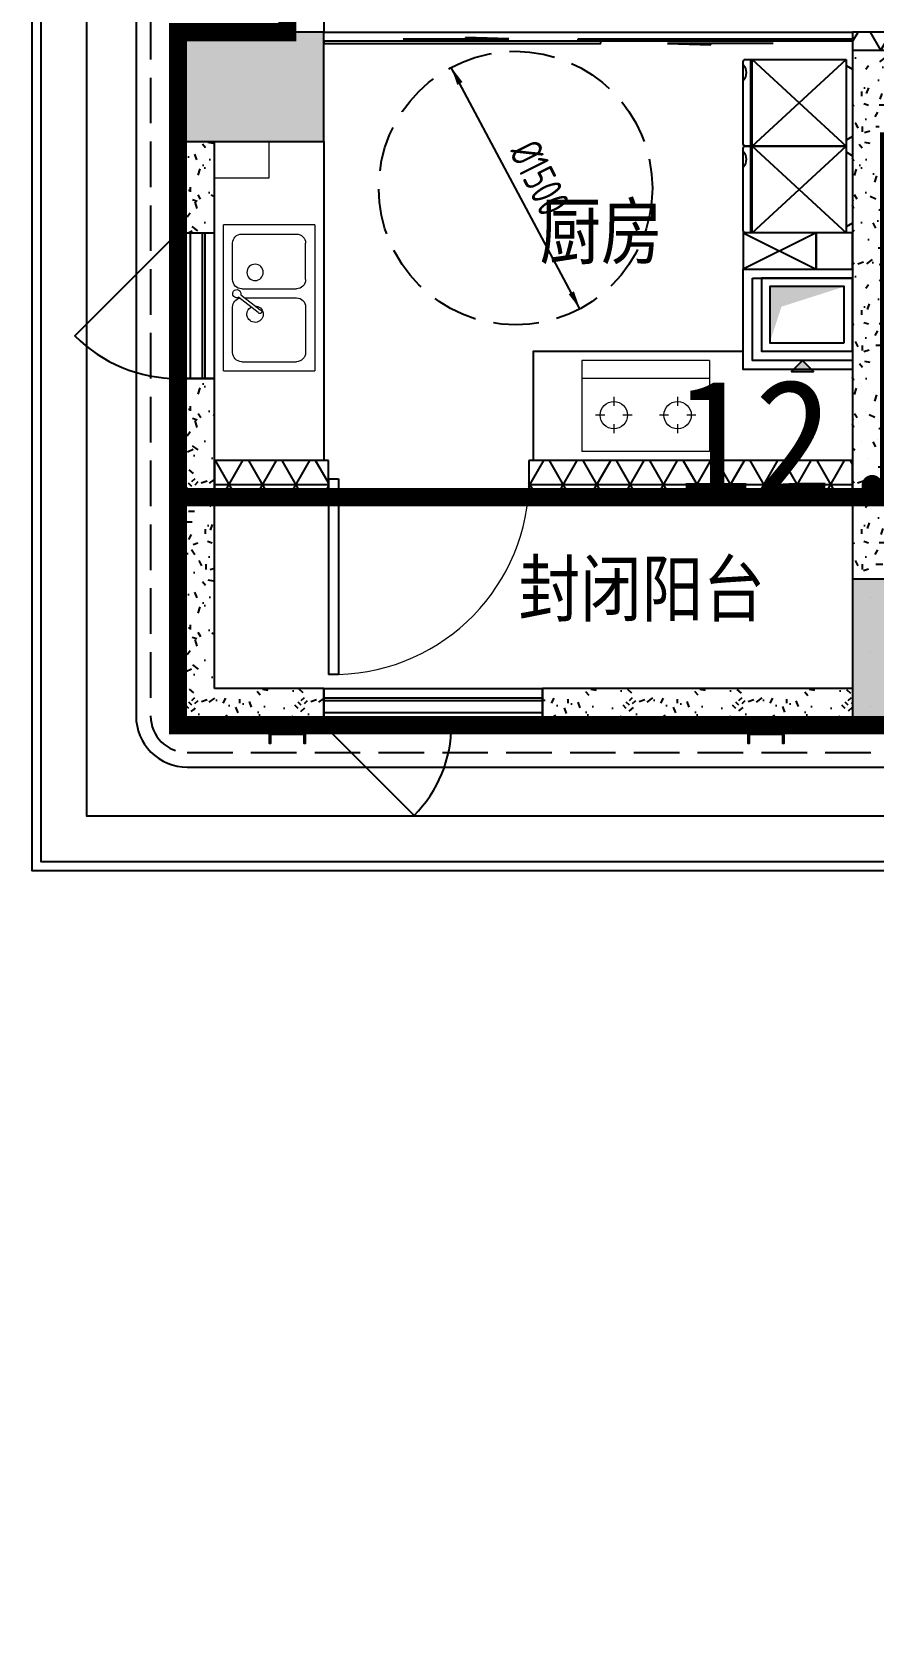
# Model space of a CAD drawing. Extents: x 512858 to 514372, y -232486 to -231710.
# Drawn here: x 513782.35 to 513786.96, y -232140.57 to -232131.77 of the extents above; entities that cross this region are included whole.
import ezdxf

# ---------------------------------------------------------------- set-up
doc = ezdxf.new("R2010")
doc.units = 0
doc.header["$LTSCALE"] = 1000
for name, pattern in [('3、6#-腰线-标准层$0$DASH', [0.35, 0.25, -0.1]), ('A1(a)户型$0$17街区_140_C户型$0$HIDDEN', [0.375, 0.25, -0.125]), ('A1(a)户型$0$__DASH', [0.35, 0.25, -0.1]), ('A1(a)户型$0$CACHE2', [0.1875, 0.125, -0.0625]), ('A1(a)户型$0$DASH', [0.35, 0.25, -0.1]), ('DASH', [0.35, 0.25, -0.1])]:
    doc.linetypes.add(name, pattern=pattern)
doc.layers.get('0').update_dxf_attribs({"color": 252})
for name, color, linetype in [('$面积结果', 7, 'Continuous'), ('3、6#-腰线-标准层$0$板边线', 252, 'Continuous'), ('6#-造型-1F（实施版）金属型材-METAL-S', 253, 'Continuous'), ('6#-造型-深灰色铝合金百叶', 252, 'Continuous'), ('A-ANNO-100-TXT', 252, 'Continuous'), ('A-METAL-E', 253, 'Continuous'), ('A1(a)户型$0$$0$AA-排烟道', 252, 'Continuous'), ('A1(a)户型$0$A-ANNO-20-DIM', 252, 'Continuous'), ('A1(a)户型$0$A-DOOR', 252, 'Continuous'), ('A1(a)户型$0$A-HOLE-E', 252, 'Continuous'), ('A1(a)户型$0$A-METAL-E', 252, 'Continuous'), ('A1(a)户型$0$A-PART-S', 252, 'Continuous'), ('A1(a)户型$0$A-PATT-COLU', 252, 'Continuous'), ('A1(a)户型$0$A-STR-CONC-C', 252, 'Continuous'), ('A1(a)户型$0$A-STR-CONC-E', 252, 'Continuous'), ('A1(a)户型$0$A-STR-CONC-H', 252, 'A1(a)户型$0$CACHE2'), ('A1(a)户型$0$A-WALL-S', 252, 'Continuous'), ('A1(a)户型$0$A-WINDOW', 252, 'Continuous'), ('A1(a)户型$0$AE-EQPM-KICH', 252, 'Continuous'), ('A1(a)户型$0$FURN', 252, 'Continuous'), ('A1(a)户型$0$ICDA方案_活动家具', 252, 'Continuous'), ('A1(a)户型$0$WALL', 252, 'Continuous'), ('PUB_HATCH', 252, 'Continuous'), ('看线', 253, 'Continuous')]:
    doc.layers.add(name, color=color, linetype=linetype)
for name, color, linetype, lineweight in [('A1(a)户型$0$AE-FURN-MOVE', 252, 'Continuous', 20), ('面积-计容-住宅-0.5', 1, 'Continuous', 0), ('面积-计容-住宅-1', 1, 'Continuous', 0)]:
    doc.layers.add(name, color=color, linetype=linetype, lineweight=lineweight)
doc.styles.add('A1(a)户型$0$STANDARD', font='GBENOR', dxfattribs={"bigfont": 'GBCBIG'})
doc.styles.add('dw', font='simhei.ttf')
doc.styles.add('TYDG_02', font='TSSDENG.shx', dxfattribs={"width": 0.8, "bigfont": 'hztxt.shx'})
pattern_1 = [(0, (0, 0), (0, 158.75), []), (60, (0, 0), (-137.4815328507796, 79.37500000000001), []), (120, (0, 0), (-137.4815328507796, -79.37499999999996), [])]
pattern_2 = [(0, (177, -183), (300, 600), [0, -600]), (0, (-174, -264), (300, 600), [0, -600]), (0, (21, -270), (300, 600), [0, -600]), (0, (234, -93), (300, 600), [0, -600]), (0, (-15, -300), (300, 600), [0, -600]), (0, (294, 285), (300, 600), [0, -600]), (0, (111, 237), (300, 600), [0, -600]), (0, (207, 162), (300, 600), [0, -600]), (0, (-282, 150), (300, 600), [0, -600]), (0, (12, 123), (300, 600), [0, -600]), (0, (-102, -30), (300, 600), [0, -600]), (0, (-96, -255), (300, 600), [0, -600]), (0, (129, -279), (300, 600), [0, -600]), (0, (294, -15), (300, 600), [0, -600]), (0, (-267, -108), (300, 600), [0, -600]), (0, (-216, -6), (300, 600), [0, -600]), (0, (18, -48), (300, 600), [0, -600]), (0, (-66, -135), (300, 600), [0, -600]), (0, (-114, 63), (300, 600), [0, -600]), (0, (-39, 288), (300, 600), [0, -600]), (0, (-243, -234), (300, 600), [0, -600]), (0, (87, 165), (300, 600), [0, -600]), (0, (-192, 174), (300, 600), [0, -600]), (0, (-240, 252), (300, 600), [0, -600]), (130.601294, (257.142858, 97.142856), (-1499.999983430985, 1800.000007869767), [26.341554, -11037.111]), (18.4349488, (214.285716, 108.571428), (1499.99999446807, 599.9999955732223), [27.10524, -3767.6279]), (90, (214.285716, 82.857144), (300.0000000000001, 600), [25.714284, -1174.28565]), (161.565051, (240, 74.285712), (-1500.000007552608, 599.9999552724113), [27.10524, -3767.6279]), (53.1301023, (240, 74.285712), (300.0000005671201, 599.9999997164399), [28.57143, -2971.4285]), (135, (262.857144, -231.42852), (-300.0000362661431, 599.9999593952012), [24.24366, -1672.8126]), (45, (228.571428, -231.42852), (299.999998082377, 599.9999975789675), [24.24366, -1672.8126]), (135, (245.714286, -248.57142), (-300.0000362661431, 599.9999593952012), [24.24366, -1672.8126]), (45, (245.714286, -248.57142), (299.999998082377, 599.9999975789675), [24.24366, -1672.8126]), (116.565051, (-25.71426, 171.428574), (-5.21929867325e-05, 1199.999967353521), [31.943826, -638.8765000000001]), (180, (-39.99995999999999, 199.999998), (-299.9999999999999, 600), [34.285716, -565.71425]), (63.43494880000001, (-88.57139999999998, 171.428574), (2.7161453531e-06, 1199.999994186336), [31.943826, -638.8765000000001]), (116.565051, (-74.2857, 142.857144), (-5.21929867325e-05, 1199.999967353521), [31.943826, -638.8765000000001]), (0, (-74.2857, 142.857144), (300, 600), [34.285716, -565.71425]), (63.43494880000001, (-39.99995999999999, 142.857144), (2.7161453531e-06, 1199.999994186336), [31.943826, -638.8765000000001]), (107.102728, (199.999998, -31.42854000000001), (-899.9999655924546, 3000.000004840143), [38.861346, -16282.9025]), (143.972626, (188.571426, 5.714286), (-5699.99992773809, 4199.999995246334), [38.861346, -8122.02]), (180, (157.142856, 28.57143), (-299.9999999999999, 600), [37.142856, -562.8571]), (36.02737329999999, (88.57142999999999, 5.714286), (5699.999957876589, 4199.999954722195), [38.861346, -8122.02]), (71.56505109999999, (77.142858, -28.5714), (900.0000046203285, 2999.99999483479), [36.140316, -3758.5928]), (107.102728, (88.57142999999999, -65.71428), (-899.9999655924546, 3000.000004840143), [38.861346, -16282.9025]), (143.972626, (120, -88.57139999999998), (-5699.99992773809, 4199.999995246334), [38.861346, -8122.02]), (0, (120, -88.57139999999998), (300, 600), [37.142856, -562.8571]), (36.02737329999999, (157.142856, -88.57139999999998), (5699.999957876589, 4199.999954722195), [38.861346, -8122.02]), (71.56505109999999, (188.571426, -65.71428), (900.0000046203285, 2999.99999483479), [36.140316, -3758.5928]), (150.255118, (205.714284, 248.571426), (-900.0000021301363, 599.9999925650195), [23.03502, -4814.319600000001]), (90, (185.714286, 237.14286), (300.0000000000001, 600), [22.857144, -1177.14275]), (29.7448813, (185.714286, 237.14286), (900.0000005300184, 599.9999971978212), [23.03502, -4814.319600000001]), (116.565051, (65.714286, -177.14286), (-5.21929867325e-05, 1199.999967353521), [31.943826, -638.8765000000001]), (168.690067, (51.428574, -148.5714), (-2700.000002003099, 599.9999849441089), [29.137254, -6089.685500000001]), (41.18592510000001, (0, -162.8571), (7499.999954558658, 6599.999942288418), [30.371844, -12725.802]), (90, (0, -191.42856), (300.0000000000001, 600), [28.57143, -1171.4285]), (138.814074, (22.857144, -211.42854), (-7499.999866690215, 6600.000042036299), [30.371844, -12725.802]), (16.6992442, (22.857144, -211.42854), (9899.99992551639, 2999.999968578065), [29.82945, -12498.5375]), (60.94539590000002, (51.428574, -202.85712), (299.9999992038756, 599.9999946927048), [29.416086, -12325.3395]), (109.983106, (-185.71428, 74.285712), (-1500.00000564993, 4199.999988885022), [33.44200199999999, -14012.1975]), (155.556045, (-197.14284, 105.714288), (-3900.000014866057, 1799.999962602966), [34.522986, -14465.1315]), (24.4439547, (-259.99998, 105.714288), (3900.000001945477, 1799.999991342401), [34.522986, -14465.1315]), (70.0168934, (-271.42854, 74.285712), (1500.000004522143, 4199.999989580724), [33.442002, -14012.1975]), (109.983106, (-259.99998, 42.857142), (-1500.00000564993, 4199.999988885022), [33.44200199999999, -14012.1975]), (160.016893, (-228.57138, 31.42857), (-1500.00000088163, 599.9999726666744), [33.442002, -6989.377500000001]), (19.9831065, (-228.57138, 31.42857), (1499.999991764409, 599.9999990480279), [33.442002, -6989.377500000001]), (70.0168934, (-197.14284, 42.857142), (1500.000004522143, 4199.999989580724), [33.442002, -14012.1975]), (122.005383, (37.142856, 19.999998), (-300.00004026147, 599.9999693707862), [26.954232, -5633.434]), (18.4349488, (-2.85714, 34.285716), (1499.99999446807, 599.9999955732223), [27.10524, -3767.6279]), (90, (-2.85714, 8.571426), (300.0000000000001, 600), [25.714284, -1174.28565]), (161.565051, (22.857144, 0), (-1500.000007552608, 599.9999552724113), [27.10524, -3767.6279]), (54.46232220000002, (22.857144, 0), (2099.999996957259, 2999.999995506066), [24.57807, -10298.2115]), (116.565051, (-137.14284, -125.71428), (-5.21929867325e-05, 1199.999967353521), [31.943826, -638.8765000000001]), (180, (-151.42854, -97.14282), (-299.9999999999999, 600), [31.42857, -568.5714]), (59.03624339999999, (-199.99998, -125.71428), (300.0000009765315, 599.9999970877775), [33.31972799999999, -6963.821999999998]), (120.963756, (-182.85714, -154.28568), (-300.0000409979644, 599.9999724465997), [33.319728, -6963.821999999999]), (0, (-182.85714, -154.28568), (300, 600), [31.42857, -568.5714]), (63.43494880000001, (-151.42854, -154.28568), (2.7161453531e-06, 1199.999994186336), [31.943826, -638.8765000000001])]

# ---------------------------------------------------------------- blocks, each defined once
blk = doc.blocks.new('2新86A1(a)户型$0$$0$SFEFFSEFSEFESFS')
at = {"layer": 'A1(a)户型$0$$0$AA-排烟道'}
blk.add_hatch(color=254, dxfattribs=at).paths.add_polyline_path([(220387.3591891691, 75509.15239804509), (220326.593657963, 75569.92856293294), (220326.5830299003, 75448.45109109784)])
at = {"layer": 'A1(a)户型$0$$0$AA-排烟道', "color": 254}
for points in [[(220437.3913376973, 75234.6281067539), (220837.3913376973, 75234.62810675325), (220837.3913376973, 75734.62810675314), (220437.3913376974, 75734.62810675384)], [(220482.9453898096, 75280.18215886582), (220791.837285585, 75280.18215886547), (220791.8372855843, 75689.07405464098), (220482.9453898096, 75689.07405464162)]]:
    blk.add_lwpolyline(points, close=True, dxfattribs=at)
blk.add_lwpolyline([(220387.3270798488, 75509.1845129843), (220326.593657963, 75569.92856293259), (220326.5830299003, 75448.45109109819), (220387.3913376973, 75509.18450697916)], dxfattribs=at)
blk.add_solid([(220482.9453898096, 75689.07405464162), (220681.6026065135, 75624.72769259641), (220791.8372855843, 75689.07405464098), (220791.837285585, 75280.18215886547)], dxfattribs=at)
at = {"layer": 'A1(a)户型$0$A-HOLE-E', "ltscale": 0.5}
blk.add_lwpolyline([(220837.3913376973, 75784.18450697878), (220837.3913376973, 75234.18450697896), (220387.3913376973, 75234.18450697925), (220387.3913376973, 75784.18450697907)], close=True, dxfattribs=at)
blk = doc.blocks.new('2新110A1(a)户型$0$A$C4DE61101')
at = {"color": 8, "linetype": 'A1(a)户型$0$__DASH'}
blk.add_circle((0, 0), 750, dxfattribs=at)
at = {"layer": 'A1(a)户型$0$A-ANNO-20-DIM', "color": 8}
for points in [[(-305.5454061355485, 573.7089896362668, 33, 0, 0), (-352.5523916948623, 661.971911118766, 0, 0, 0)], [(305.5454061355485, -573.7089896362668, 33, 0, 0), (352.5523916948623, -661.971911118766, 0, 0, 0)]]:
    blk.add_lwpolyline(points, format="xyseb", dxfattribs=at)
blk.add_lwpolyline([(352.5523916948623, -661.971911118766), (-352.5523916948623, 661.971911118766)], dxfattribs=at)
at = {"layer": 'A1(a)户型$0$A-ANNO-20-DIM', "color": 8, "style": 'A1(a)户型$0$STANDARD', "width": 0.8}
blk.add_text('%%c1500', height=175, rotation=296.565051177078, dxfattribs=at).set_placement((-38.88867210098056, 201.6577802893922))
blk = doc.blocks.new('2新102A1(a)户型$0$6986586658665A-Kitchen-4')
at = {"layer": 'A1(a)户型$0$AE-FURN-MOVE'}
for p, q in [((-400, -500.0000000101863), (-400, 0)), ((400, 0), (-400, 0)), ((400, 0), (400, -500.0000000101863)), ((-100.0000000480213, -50.00000000101863), (-300.0000000160071, -50.00000000101863)), ((-3.522882069286425, -84.40748552270816), (79.15078572038328, -190.8744352256472)), ((300.0000000160071, -50.00000000101863), (50.00000005605398, -50.00000000101863)), ((-350.0000000079744, -100.0000000020373), (-350.0000000079744, -400.0000000081491)), ((-50.00000005605398, -100.0000000020373), (-50.00000005605398, -400.0000000081491)), ((-16.16021936241305, -94.22062498438754), (66.51344842725666, -200.6875746872684)), ((6.4028427e-08, -115.0317165308807), (6.4028427e-08, -400.0000000081491)), ((350.0000000079744, -100.0000000020373), (350.0000000079744, -400.0000000081491)), ((-400, -500.0000000101863), (400, -500.0000000101863)), ((-100.0000000480213, -450.0000000091677), (-300.0000000160071, -450.0000000091677)), ((50.00000005605398, -450.0000000091677), (300.0000000160071, -450.0000000091677))]:
    blk.add_line(p, q, dxfattribs=at)
for centre, major_axis, ratio, start_param, end_param in [((-300.0000000160071, -100.0000000020373), (0.02955599896462388, 49.99999126544713), 0.999999999819556, 0.0005911200138122, 1.571387446808496), ((-100.0000000480213, -100.0000000020373), (-0.02954523080686075, 49.99999127181126), 0.999999999819556, 4.711798075734284, 6.282594402528967), ((-22.7395369480364, -72.7040597354353), (-0.209155581188218, 22.49902784483598), 0.9999999998182078, 4.156063830105698, 9.712232344458295), ((50.00000005605398, -100.0000000020373), (-0.01012075331876705, 49.99999897672213), 0.9999999998196057, -0.00020241506779, 1.373205801630371), ((300.0000000160071, -100.0000000020373), (-0.02954523080686075, 49.99999127181126), 0.999999999819556, 4.711798075734284, 6.282594402528967), ((-139.5330069417832, -173.1024009836547), (-0.04486048633698627, 44.99997764020861), 0.9999999998196368, 4.711392080523391, 10.99457738770298), ((89.5330069498159, -173.1024009836547), (0.07763145668451343, 44.99993303820141), 0.9999999998188192, 1.556656519766882, 7.38352212834241), ((76.51903084368678, -200.5290036044607), (0.02085076885390745, 10.00681715436655), 0.9999999998187115, 1.588726914668297, 6.019143134513568), ((-300.0000000160071, -400.0000000081491), (-0.02954523080686075, 49.99999127181126), 0.999999999819556, 1.570205422144491, 3.141001748939174), ((-100.0000000480213, -400.0000000081491), (0.02955599896462388, 49.99999126544713), 0.999999999819556, 3.142183773603605, 4.712980100398289), ((50.00000005605398, -400.0000000081491), (-0.02954523080686075, 49.99999127181126), 0.999999999819556, 1.570205422144491, 3.141001748939174), ((300.0000000160071, -400.0000000081491), (0.02955599896462388, 49.99999126544713), 0.999999999819556, 3.142183773603605, 4.712980100398289)]:
    blk.add_ellipse(centre, major_axis=major_axis, ratio=ratio, start_param=start_param, end_param=end_param, dxfattribs=at)
blk = doc.blocks.new('2新89A1(a)户型$0$$DorLib2D$00000114')
at = {"color": 0}
blk.add_line((0.4999999999999964, 3.6e-15), (-0.2071067811864751, 0.7071067811864857), dxfattribs=at)
blk.add_arc((0.5000000000013856, -1.1546e-12), 1.000000000001696, 135, 180, dxfattribs=at)
blk = doc.blocks.new('2新101A1(a)户型$0$6986586658665A-Kitchen-1')
at = {"layer": 'A1(a)户型$0$AE-FURN-MOVE'}
for p, q in [((-350, 0), (350, 0)), ((-350, -500), (-350, 0)), ((350, -500), (350, 0)), ((-175, -150), (-175, -100)), ((175, -150), (175, -100)), ((-275, -200), (-225, -200)), ((-175, -300), (-175, -250)), ((-125, -200), (-75, -200)), ((75, -200), (125, -200)), ((175, -300), (175, -250)), ((225, -200), (275, -200)), ((-350, -400), (350, -400)), ((-350, -500), (350, -500))]:
    blk.add_line(p, q, dxfattribs=at)
for centre in [(-175, -200), (175, -200)]:
    blk.add_circle(centre, 75, dxfattribs=at)
blk = doc.blocks.new('2新111A1(a)户型$0$A$C5B76471C')
at = {"layer": 'A1(a)户型$0$ICDA方案_活动家具'}
for p, q in [((474.9998029487979, 48.73338244204206), (474.9998029487906, 564.8297509780386)), ((474.9998029487906, 564.8297509780386), (949.9998029487979, 564.8297509780386)), ((474.9998029487979, 48.73338244204206), (949.9998029487979, 564.8297509780386)), ((949.9998029487906, 48.73338244202751), (474.9998029487906, 564.8297509780386)), ((474.9998029487906, 40.6111602195233), (474.9998029487906, 564.8297509780386)), ((507.3684949540766, 564.8297509780386), (527.6740555664364, 600.0000137668103)), ((527.6740555664364, 600.0000137668103), (897.3255502234679, 600.0000137668103)), ((897.3255502234679, 600.0000137668103), (917.6311109433809, 564.8297509780386)), ((949.9998029487979, 564.8297509780386), (949.9998029487906, 48.73338244202751)), ((949.9998029487906, 48.73338244202751), (474.9998029487979, 48.73338244204206)), ((474.9998029487906, 12.18334710039198), (474.9998029487906, 40.61116021953057)), ((474.9998029487906, 40.61116021953057), (949.9998029487979, 40.6111602195233)), ((474.9998029487906, 12.18334710039198), (474.9998029487906, 40.61116021953057)), ((937.8164696152016, 1.3766810298e-05), (487.1831362823723, 1.3766810298e-05)), ((949.9998029487979, 40.6111602195233), (949.9998029487906, 12.18334710039198))]:
    blk.add_line(p, q, dxfattribs=at)
at = {"layer": 'A1(a)户型$0$ICDA方案_活动家具', "extrusion": (-3.6556563775143e-26, 1.14794370197489e-41, -1)}
blk.add_ellipse((487.1831362823723, 12.18334710039198), major_axis=(8.614917617640454, 8.614917617640454), ratio=0.9999999999979707, start_param=2.35619449019133, end_param=3.926990816988256, dxfattribs=at)
at = {"layer": 'A1(a)户型$0$ICDA方案_活动家具', "extrusion": (-3.655656377514301e-26, -2.869859254937225e-42, -1)}
blk.add_ellipse((547.443512304686, -55.24282304267399), major_axis=(-50.18457288975691, 50.18457288975691), ratio=0.9999999999989464, start_param=0.1066804301869831, end_param=1.46411589660686, dxfattribs=at)
at = {"layer": 'A1(a)户型$0$ICDA方案_活动家具', "extrusion": (-3.6556563775143e-26, -5.739718509874451e-42, -1)}
blk.add_ellipse((937.8164696152016, 12.18334710039198), major_axis=(-8.614917617640458, 8.614917617640456), ratio=0.9999999999979707, start_param=2.35619449019133, end_param=3.926990816988256, dxfattribs=at)
blk = doc.blocks.new('2新93A1(a)户型$0$$TCHSYS$WIN2D')
for p, q in [((-0.5, 0.5), (0.5, 0.5)), ((-0.5, 0.5), (-0.4999999999999999, -0.5)), ((0.5, 0.5), (0.4999999999999998, -0.5)), ((0.5, 0.1666666666666666), (-0.5, 0.1666666666666666)), ((0.5, -0.1666666666666667), (-0.5, -0.1666666666666667)), ((-0.4999999999999999, -0.5), (0.5, -0.5))]:
    blk.add_line(p, q)
blk = doc.blocks.new('2新91A1(a)户型$0$$DorLib2D$00000131')
at = {"color": 0, "linetype": 'Continuous'}
for p, q in [((0.1499999999996362, 0.125), (0.231949047280068, 0.1972603196398666)), ((0.231949047280068, 0.1972603196398666), (0.231949047280068, 0.125)), ((-0.5, 0.125), (-0.5, 0)), ((0.0192439877228026, 0.125), (-0.5, 0.125)), ((0.0192439877228026, 0), (0.0192439877228026, 0.125)), ((0.3500000000003638, 0.125), (0.1499999999996362, 0.125)), ((-0.5, 0), (0.0192439877228026, 0)), ((-0.0239902237644856, 0), (0.5, 0)), ((-0.0239902237644856, -0.125), (-0.0239902237644856, 0)), ((0.5, 0), (0.5, -0.125)), ((-0.3500000000003638, -0.125), (-0.1499999999996362, -0.125)), ((-0.231949047280068, -0.1972603196398666), (-0.231949047280068, -0.125)), ((-0.1499999999996362, -0.125), (-0.231949047280068, -0.1972603196398666)), ((0.5, -0.125), (-0.0239902237644856, -0.125))]:
    blk.add_line(p, q, dxfattribs=at)
blk = doc.blocks.new('2新94A1(a)户型$0$$WINLIB2D$00000001')
at = {"color": 0}
for points in [[(-0.4999999999999964, 0.5000000000000142), (-0.4999999999999964, -0.4999999999999858)], [(-0.4999999999999964, 0.5000000000000142), (0.5000000000000036, 0.5000000000000142)], [(0.5000000000000036, -0.4999999999999858), (0.5000000000000036, 0.5000000000000142)], [(0.5000000000000036, 0.1666666666666714), (-0.4999999999999964, 0.1666666666666714)], [(0.5000000000000036, -0.1666666666666572), (-0.4999999999999964, -0.1666666666666572)], [(-0.4999999999999964, -0.4999999999999858), (0.5000000000000036, -0.4999999999999858)]]:
    blk.add_lwpolyline(points, dxfattribs=at)
blk = doc.blocks.new('2新154_FZH')
blk.add_lwpolyline([(-0.5, -0.5), (0.5, -0.5), (0.5, 0.5), (-0.5, 0.5)], close=True)
at = {"layer": 'PUB_HATCH'}
blk.add_solid([(-0.5, -0.5), (0.5, -0.5), (-0.5, 0.5), (0.5, 0.5)], dxfattribs=at)
blk = doc.blocks.new('2新87A1(a)户型$0$$DorLib2D$00000001')
for p, q in [((0.45, 0.9750000000000001), (0.5000000000000002, 0.9750000000000001)), ((0.45, 0), (0.45, 0.9750000000000001)), ((0.5, 0), (0.5, 0.9750000000000001)), ((0.5, 0), (0.45, 0))]:
    blk.add_line(p, q)
at = {"lineweight": 13}
blk.add_arc((0.475, 0), 0.975, 91.4692835813538, 180, dxfattribs=at)
blk = doc.blocks.new('2新85A1(a)户型')
at = {"layer": 'A1(a)户型$0$A-PATT-COLU'}
h = blk.add_hatch(dxfattribs=at)
h.set_pattern_fill('NET3', color=256, scale=50, style=0)
h.set_pattern_definition(pattern_1)
h.paths.add_polyline_path([(-73462.02434097652, 169202.2359415425), (-73662.0243409729, 169202.2359415427), (-73662.0243409729, 169102.2359415431), (-73462.02434097652, 169102.2359415431)])
h = blk.add_hatch(dxfattribs=at)
h.set_pattern_fill('加气混凝土', color=256, scale=50, style=0)
h.set_pattern_definition(pattern_2)
h.paths.add_polyline_path([(-73462.02434097652, 169102.2359415431), (-73662.0243409765, 169102.2359415431), (-73662.02434097696, 168702.2359415427), (-73528.69100764339, 168702.2359415425), (-73462.02434097652, 168802.2359415422)])
h = blk.add_hatch(dxfattribs=at)
h.set_pattern_fill('加气混凝土', color=256, scale=50, style=0)
h.set_pattern_definition(pattern_2)
h.paths.add_polyline_path([(-73662.02434097687, 166202.2359415423), (-73462.02434097695, 166202.2359415423), (-73462.02434097666, 168602.2359415428), (-73528.69100764337, 168702.2359415426), (-73662.02434097696, 168702.2359415427)])
h = blk.add_hatch(dxfattribs=at)
h.set_pattern_fill('加气混凝土', color=256, scale=50, style=0)
h.set_pattern_definition(pattern_2)
h.paths.add_polyline_path([(-77162.02434097702, 168602.2359415427), (-77362.024340977, 168602.2359415427), (-77362.02434097727, 168102.1849718094), (-77162.02434097727, 168102.1849718094)])
h = blk.add_hatch(dxfattribs=at)
h.set_pattern_fill('加气混凝土', color=256, scale=50, style=0)
h.set_pattern_definition(pattern_2)
h.paths.add_polyline_path([(-77162.02434097708, 165602.2359415428), (-77162.0243409773, 167302.2348183608), (-77362.0243409773, 167302.2348183608), (-77362.02434097706, 165402.2359415428)])
h = blk.add_hatch(dxfattribs=at)
h.set_pattern_fill('NET3', color=256, scale=50, style=0)
h.set_pattern_definition(pattern_1)
h.paths.add_polyline_path([(-77162.02434098169, 166652.2359415431), (-76537.02434097766, 166652.2359415433), (-76537.02434097766, 166852.2359415436), (-77162.02434098169, 166852.2359415431)])
h = blk.add_hatch(dxfattribs=at)
h.set_pattern_fill('NET3', color=256, scale=50, style=0)
h.set_pattern_definition(pattern_1)
h.paths.add_polyline_path([(-73662.0243409771, 166852.2359415431), (-75437.02434098005, 166852.2359415436), (-75437.02434098005, 166652.2359415433), (-73662.0243409771, 166652.2359415431)])
h = blk.add_hatch(dxfattribs=at)
h.set_pattern_fill('加气混凝土', color=256, scale=50, style=0)
h.set_pattern_definition(pattern_2)
h.paths.add_polyline_path([(-77362.02434097706, 165402.2359415428), (-76562.02284582604, 165402.2359415427), (-76562.02284582601, 165602.2359415427), (-77162.02434097708, 165602.2359415428)])
h = blk.add_hatch(dxfattribs=at)
h.set_pattern_fill('加气混凝土', color=256, scale=50, style=0)
h.set_pattern_definition(pattern_2)
h.paths.add_polyline_path([(-73662.02434097693, 165602.2359415424), (-75362.02284582602, 165602.2359415426), (-75362.02284582604, 165402.2359415426), (-73662.02434097696, 165402.2359415424)])
at = {"layer": 'A1(a)户型$0$A-DOOR'}
blk.add_line((-76562.0243409732, 169202.2359415428), (-73662.0243409732, 169202.2359415428), dxfattribs=at)
at = {"layer": 'A1(a)户型$0$A-METAL-E'}
for points in [[(-77212.0243409773, 167302.2348183594), (-77212.0243409773, 168102.1849718086)], [(-77162.0243409773, 167302.2348183594), (-77162.0243409773, 168102.1849718086)], [(-76562.02284582435, 165602.2359415425), (-75362.02583612855, 165602.2359415425)], [(-76562.02284582435, 165552.2359415425), (-75362.02583612855, 165552.2359415425)]]:
    blk.add_lwpolyline(points, dxfattribs=at)
at = {"layer": 'A1(a)户型$0$A-PART-S'}
for p, q in [((-73662.0243409765, 169102.2359415431), (-73662.02434097696, 168702.2359415427)), ((-73662.02434097696, 168702.2359415427), (-73662.02434097666, 166202.2359415424)), ((-77362.02434097778, 168602.2359415427), (-77362.02434097727, 168102.1849718094)), ((-77162.02434097727, 168102.1849718094), (-77162.02434097747, 168602.2359415427)), ((-77362.02434097727, 168102.1849718094), (-77162.02434097727, 168102.1849718094)), ((-77162.0243409773, 167302.2348183608), (-77362.0243409773, 167302.2348183608)), ((-77362.0243409773, 167302.2348183608), (-77362.02434097706, 165402.2359415428)), ((-77162.02434097708, 165602.2359415428), (-77162.0243409773, 167302.2348183608)), ((-76562.02284582601, 165602.2359415427), (-77162.02434097708, 165602.2359415428)), ((-76562.02284582604, 165402.2359415427), (-76562.02284582601, 165602.2359415427)), ((-73662.02434097693, 165602.2359415424), (-75362.02284582602, 165602.2359415426)), ((-75362.02284582602, 165602.2359415426), (-75362.02284582604, 165402.2359415426)), ((-77362.02434097706, 165402.2359415428), (-76562.02284582604, 165402.2359415427)), ((-75362.02284582604, 165402.2359415426), (-73662.02434097696, 165402.2359415424))]:
    blk.add_line(p, q, dxfattribs=at)
at = {"layer": 'A1(a)户型$0$A-STR-CONC-E'}
blk.add_lwpolyline([(-76562.02434097728, 174302.2359415429), (-76562.02434097727, 169202.2359415428)], dxfattribs=at)
at = {"layer": 'A1(a)户型$0$A-STR-CONC-H', "linetype": 'A1(a)户型$0$DASH'}
blk.add_lwpolyline([(-76762.02434097728, 174302.2359415429), (-76762.02434097727, 169202.2359415428)], dxfattribs=at)
at = {"layer": 'A1(a)户型$0$A-WALL-S'}
for p, q in [((-73462.02434097652, 169202.2359415425), (-73662.0243409729, 169202.2359415427)), ((-73662.0243409729, 169202.2359415427), (-73662.0243409729, 169102.2359415431)), ((-73662.0243409729, 169102.2359415431), (-73462.02434097652, 169102.2359415431)), ((-76537.02434097766, 166852.2359415436), (-77162.02434098169, 166852.2359415431)), ((-77162.02434098169, 166852.2359415431), (-77162.02434098169, 166652.2359415431)), ((-76537.02434097766, 166652.2359415433), (-76537.02434097766, 166852.2359415436)), ((-73662.0243409771, 166852.2359415431), (-75437.02434098005, 166852.2359415436)), ((-75437.02434098005, 166852.2359415436), (-75437.02434098005, 166652.2359415433)), ((-73662.0243409771, 166652.2359415431), (-73662.0243409771, 166852.2359415431)), ((-77162.02434098169, 166652.2359415431), (-76537.02434097766, 166652.2359415433)), ((-75437.02434098005, 166652.2359415433), (-73662.0243409771, 166652.2359415431)), ((-73562.02434097696, 166102.2359415427), (-73562.02434097696, 166102.2359415427)), ((-73562.02434097696, 165802.2359415427), (-73562.02434097696, 165802.2359415427)), ((-73562.02434097696, 165502.2359415427), (-73562.02434097696, 165502.2359415427))]:
    blk.add_line(p, q, dxfattribs=at)
at = {"layer": 'A1(a)户型$0$A-WINDOW', "extrusion": (0, 0, -1)}
blk.add_lwpolyline([(77362.02434097696, 168102.1849718086), (77927.70976592616, 167536.4995468594, -0.198912367379658), (77362.02434097615, 167302.1849718083)], format="xyb", dxfattribs=at)
at = {"layer": 'A1(a)户型$0$AE-FURN-MOVE', "color": 250, "linetype": 'A1(a)户型$0$17街区_140_C户型$0$HIDDEN', "ltscale": 0.5}
blk.add_lwpolyline([(-73662.25522465119, 169202.1460221643), (-77162.22035897477, 169202.1460221359)], dxfattribs=at)
at = {"layer": 'A1(a)户型$0$AE-FURN-MOVE', "elevation": -0.0006021990907642}
blk.add_lwpolyline([(-77162.0243409773, 168402.2359415436), (-76862.02434097743, 168402.2359415437), (-76862.02434097743, 168602.2359415428), (-77162.0243409773, 168602.2359415427)], close=True, dxfattribs=at)
at = {"layer": 'A1(a)户型$0$FURN'}
for points in [[(-76562.02434097727, 168602.2359415428), (-76562.02434097757, 166852.2359415436)], [(-74262.01753563479, 168102.241535098), (-73862.01880481474, 167902.2359415621)], [(-73862.01880481474, 168102.2443318481), (-74262.01613721618, 167902.2359415621)], [(-75412.02434097529, 166852.2359415437), (-75412.02434097529, 167452.2359415437), (-74262.01613721618, 167452.2359415437)]]:
    blk.add_lwpolyline(points, dxfattribs=at)
for points in [[(-73862.01880481474, 168102.2436326584), (-74262.01613721618, 168102.2436326584), (-74262.01613721618, 167902.2359415621), (-73862.01880481474, 167902.2359415621)], [(-73862.01613721634, 167902.2359415621), (-73662.01613721644, 167902.2359415621), (-73662.01880481484, 168102.2436326584), (-73862.01880481474, 168102.2436326584)]]:
    blk.add_lwpolyline(points, close=True, dxfattribs=at)
at = {"layer": 'A1(a)户型$0$WALL'}
blk.add_lwpolyline([(-74262.01613721618, 167902.2359415621), (-73662.0161372165, 167902.2359415622), (-73662.0161372165, 167352.2359415622), (-74262.01613721618, 167352.2359415621)], close=True, dxfattribs=at)
blk.add_blockref('2新110A1(a)户型$0$A$C4DE61101', (-75510.4479864782, 168346.8169651837))
at = {"rotation": 90}
blk.add_blockref('2新86A1(a)户型$0$$0$SFEFFSEFSEFESFS', (1572.168369762599, -52985.15539613526), dxfattribs=at)
at = {"layer": 'A1(a)户型$0$A-DOOR', "xscale": -2900, "yscale": 100, "zscale": 100}
blk.add_blockref('2新91A1(a)户型$0$$DorLib2D$00000131', (-75112.0243409732, 169152.2359415428), dxfattribs=at)
at = {"layer": 'A1(a)户型$0$A-DOOR', "xscale": 1100, "yscale": 1100, "zscale": 200, "rotation": 180}
blk.add_blockref('2新87A1(a)户型$0$$DorLib2D$00000001', (-75987.02434097933, 166752.2359415431), dxfattribs=at)
at = {"layer": 'A1(a)户型$0$A-STR-CONC-C'}
for p, xscale, yscale, zscale, rotation in [((-76962.0243409771, 168902.2359415427), 799.9999999996944, 600, 600, 4.1688e-12), ((-73462.0243409769, 165802.2359415425), 400.0000000000873, 799.9999999995925, 799.9999999995925, 8.3376e-12)]:
    blk.add_blockref('2新154_FZH', p, dxfattribs=dict(at, xscale=xscale, yscale=yscale, zscale=zscale, rotation=rotation))
at = {"layer": 'A1(a)户型$0$A-WINDOW', "yscale": -200, "zscale": 200}
for name, p, xscale, rotation in [('2新93A1(a)户型$0$$TCHSYS$WIN2D', (-77262.02434097696, 167702.2098950844), -799.9501534482638, 270), ('2新94A1(a)户型$0$$WINLIB2D$00000001', (-75962.02284582435, 165502.2359415426), -1200, 179.9999999999954)]:
    blk.add_blockref(name, p, dxfattribs=dict(at, xscale=xscale, rotation=rotation))
at = {"layer": 'A1(a)户型$0$A-WINDOW', "linetype": 'A1(a)户型$0$CACHE2', "xscale": 700, "yscale": 700, "zscale": -700, "rotation": 180}
blk.add_blockref('2新89A1(a)户型$0$$DorLib2D$00000114', (-76212.02434097644, 165402.2359415427), dxfattribs=at)
at = {"layer": 'A1(a)户型$0$AE-EQPM-KICH', "extrusion": (0, 0, -1), "xscale": -1, "zscale": -1, "rotation": 90}
for p in [(74262.01620659557, 169527.2434356071), (74262.01620659557, 169052.2434356071)]:
    blk.add_blockref('2新111A1(a)户型$0$A$C5B76471C', p, dxfattribs=at)
at = {"layer": 'A1(a)户型$0$FURN', "extrusion": (0, 0, -1), "zscale": -1, "rotation": 270}
blk.add_blockref('2新102A1(a)户型$0$6986586658665A-Kitchen-4', (77112.1904351073, 167745.0066525334), dxfattribs=at)
at = {"layer": 'A1(a)户型$0$FURN', "extrusion": (0, 0, -1), "xscale": -1, "zscale": -1, "rotation": 180}
blk.add_blockref('2新101A1(a)户型$0$6986586658665A-Kitchen-1', (74796.74625685968, 166902.1947768875), dxfattribs=at)
blk = doc.blocks.new('2新156a-A$C52842E96')
at = {"layer": '6#-造型-深灰色铝合金百叶'}
blk.add_lwpolyline([(0, 0), (0, -100), (10, -100), (10, -50), (190, -50), (190, -100), (200, -100), (200, -1.45519e-11), (0, -1.45519e-11)], dxfattribs=at)
blk = doc.blocks.new('2新79A$C4C87463F')
at = {"layer": '3、6#-腰线-标准层$0$板边线', "color": 8, "linetype": '3、6#-腰线-标准层$0$DASH'}
blk.add_lwpolyline([(23199.75812437152, 17649.94702128152), (-50.10454594343901, 17649.94702128152, 0.4142135623730951), (-250.104545943439, 17449.94702128152), (-250.104545942042, 4149.947021281522, 0.4142135623730951), (-50.10454594204202, 3949.947021281521), (7349.67688982049, 3949.947021281521), (7349.67688982049, 1349.810245036322, 0.4142135623730951), (7549.67688982049, 1149.810245036322), (21199.84726397181, 1150.007137917157)], format="xyb", dxfattribs=at)
at = {"layer": '6#-造型-1F（实施版）金属型材-METAL-S'}
blk.add_lwpolyline([(23199.75812437152, 17729.94702128152), (-50.10454594343901, 17729.94702128152, 0.4142135623730951), (-330.104545943439, 17449.94702128152), (-330.104545942042, 4149.947021281522, 0.4142135623730951), (-50.10454594204202, 3869.947021281521), (7269.67688982049, 3869.947021281521), (7269.67688982049, 1349.810245036322, 0.4142135623730951), (7549.67688982049, 1069.810245036322), (21199.84841790842, 1070.007137925539)], format="xyb", dxfattribs=at)
at = {"layer": '看线'}
for p in [(400, 4099.947440969001), (3025, 4099.947440969001)]:
    blk.add_blockref('2新156a-A$C52842E96', p, dxfattribs=at)

msp = doc.modelspace()

# ---------------------------------------------------------------- linework, layer by layer
at = {"layer": 'A-METAL-E'}
for points in [[(513782.3473248661, -232121.3699172539), (513817.6473248661, -232121.3699172539), (513817.6473248661, -232130.1699764639), (513817.6473248661, -232130.1699764639), (513817.6473248661, -232140.5699172539), (513804.3473248661, -232140.5699172539), (513804.3473248661, -232139.1699172539), (513789.9473248162, -232139.1699172539), (513789.9473248162, -232136.3699154544), (513782.3473248661, -232136.3699154544)], [(513782.3973248661, -232121.4199172539), (513817.5973248661, -232121.4199172539), (513817.5973248661, -232130.1199764639), (513817.5973248661, -232130.1199764639), (513817.5973248661, -232140.5199172539), (513804.3973248661, -232140.5199172539), (513804.3973248661, -232139.1199172539), (513789.9973248162, -232139.1199172539), (513789.9973248162, -232136.3199154544), (513782.3973248661, -232136.3199154544)], [(513782.6473248661, -232121.6699172539), (513817.3473248661, -232121.6699172539), (513817.3473248661, -232129.8699764639), (513817.3473248661, -232129.8699764639), (513817.3473248661, -232140.2699172539), (513804.6473248661, -232140.2699172539), (513804.6473248661, -232138.8699172539), (513790.2473248162, -232138.8699172539), (513790.2473248162, -232136.0699154544), (513782.6473248661, -232136.0699154544)]]:
    msp.add_lwpolyline(points, close=True, dxfattribs=at)
at = {"layer": '面积-计容-住宅-0.5', "linetype": 'DASH', "ltscale": 0.003, "const_width": 0.1}
msp.add_lwpolyline([(513783.1473248661, -232134.3199154544), (513787.0473247673, -232134.3199154544), (513787.0473248661, -232132.3699154544), (513790.0473248661, -232132.3699154544), (513790.0473248661, -232134.7699154544), (513787.2473248661, -232134.7699154544), (513787.2473248661, -232135.5699154544), (513783.1473248661, -232135.5699154544)], close=True, dxfattribs=at)
at = {"layer": '面积-计容-住宅-1', "const_width": 0.1}
msp.add_lwpolyline([(513805.1473247673, -232137.7699149117), (513791.5473247673, -232137.7699149116), (513791.5473247673, -232134.9699149116), (513790.0473247673, -232134.9699149116), (513790.0473247673, -232132.3699149117), (513787.0473247673, -232132.3699149117), (513787.0473247673, -232134.3199154544), (513783.1473248661, -232134.3199154544), (513783.1473248661, -232131.7699154544), (513783.7473247673, -232131.7700053738), (513783.7473247673, -232124.5699167111), (513788.1473248661, -232124.5699172539), (513788.1473248661, -232122.7699167111), (513795.9473259236, -232122.7699167111)], dxfattribs=at)

# ---------------------------------------------------------------- block references
at = {"xscale": 0.001, "yscale": 0.001, "zscale": 0.001}
for name, p in [('2新85A1(a)户型', (513860.509349207, -232300.9721513959)), ('2新79A$C4C87463F', (513783.247429412, -232139.6698624757))]:
    msp.add_blockref(name, p, dxfattribs=at)

# ---------------------------------------------------------------- texts
at = {"layer": '$面积结果', "color": 1, "style": 'dw'}
msp.add_text('12.24', height=0.6345274638471892, dxfattribs=at).set_placement((513785.8750066036, -232134.30796547068))
at = {"layer": 'A-ANNO-100-TXT', "style": 'TYDG_02'}
for s, p in [('厨房', (513785.1304652937, -232133.0432183932)), ('封闭阳台', (513785.0154120091, -232135.0029144187))]:
    msp.add_text(s, height=0.3375886524822695, dxfattribs=at).set_placement(p)

doc.saveas('drawing.dxf')
